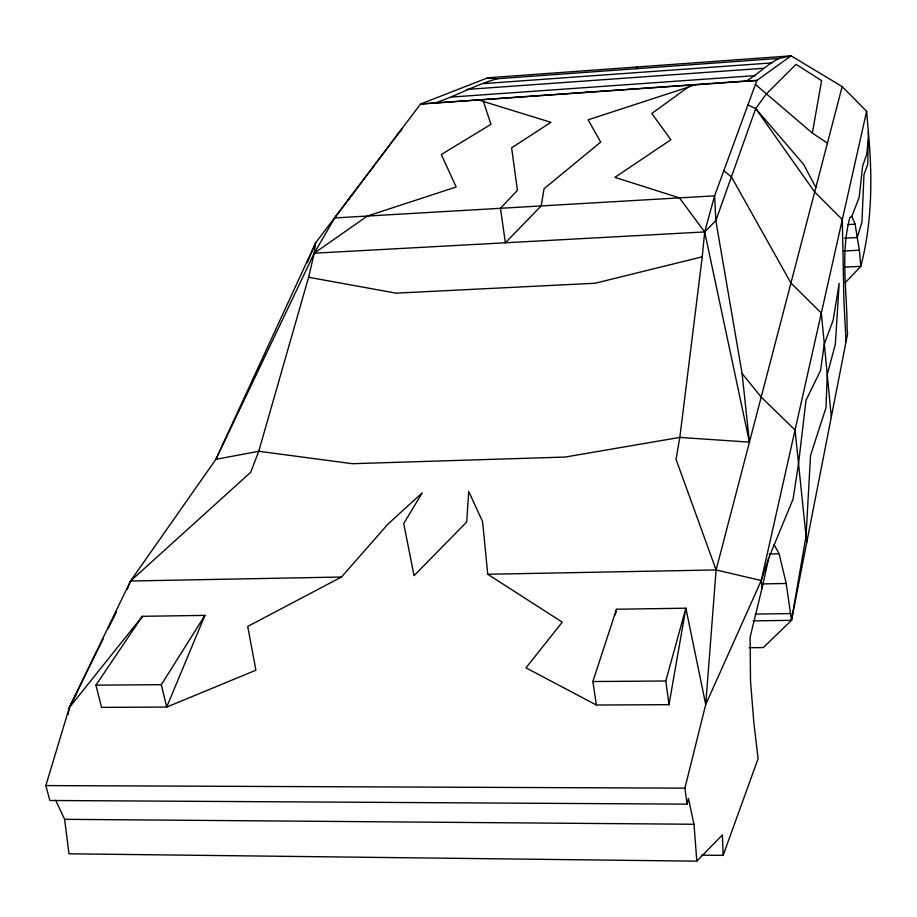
<?xml version="1.0" encoding="UTF-8"?>
<svg xmlns="http://www.w3.org/2000/svg" width="917" height="917" viewBox="0 0 917 917"><rect width="100%" height="100%" fill="white"/><g stroke="black" fill="none" stroke-linecap="round" stroke-linejoin="round"><path stroke-width="1.38" d="M487.81 77.785L497.14 78.747L779.301 58.379L791.073 55.845L756.88 80.467L714.607 195.837L715.833 220.619L742.082 373.46L749.441 442.143L679.829 437.409L565.159 457.056L352.369 463.704L258.754 451.279L215.873 459.337L314.244 253.195L334.659 217.948L420.559 104.011L487.81 77.785L791.073 55.845L842.173 86.576L866.622 111.347L868.376 132.208L867.711 164.361L863.952 174.826L861.969 222.029L857.223 237.514L859.378 250.203L860.799 266.343L845.279 282.688M842.173 86.576L716.108 569.938L705.723 704.508L684.896 788.15L687.051 804.14L49.85 800.495L45.85 785.582L69.348 707.546L130.535 581.011L217.512 456.998M868.009 141.126L866.829 153.93L862.61 166.195L859.195 197.293L851.79 216.412L849.864 217.467C840.201 253.596 847.182 291.365 847.067 328.16L847.595 333.811L791.486 620.339L763.311 647.574L749.178 647.723M701.643 855.148L723.135 855.378L758.107 758.634L753.82 722.424L750.507 680.895L750.106 637.212L762.096 587.946L761.259 580.541L716.108 569.938L676.024 459.268L679.829 437.409L702.239 256.829L704.68 231.932L714.607 195.837L334.659 217.948M753.144 620.866L791.486 620.339L806.043 536.101L810.536 455.451L825.999 407.71L827.249 374.64L835.353 344.116L839.181 283.33L833.117 320.342L824.303 344.024L820.555 370.491L805.997 400.316L798.535 463.647L793.09 499.066L768.755 558.017L761.259 580.541L705.723 704.508L685.87 608.2L616.499 609.243L592.863 681.537L596.394 705.024L668.997 704.68L685.87 608.2L665.788 680.999L668.997 704.68M827.421 143.121L812.347 133.091L821.598 80.65L796.059 64.293L766.36 93.901L755.7 108.561L715.833 220.619L704.68 231.932L314.244 253.195L308.605 277.255L258.754 451.279L250.696 472.301L130.535 581.011L127.257 589.39M68.076 714.492L69.348 707.546L103.151 638.851M615.33 614.791L616.499 609.243M762.096 587.946L768.755 558.017M761.259 580.541L866.622 111.347M687.051 804.14L688.415 798.432L693.986 824.257L696.828 861.155L68.993 853.796L64.614 819.328L55.696 800.266M204.904 615.387L166.688 707.076L101.558 707.385L95.941 685.148L142.364 616.316L204.904 615.387L161.335 684.678L166.688 707.076L255.9 670.224L247.728 626.437L341.491 577.022L388.109 523.939L422.278 492.819L403.721 523.55L414.037 575.658L466.696 522.002L468.747 491.523L482.583 521.613L487.741 574.26L562.247 622.15L526.003 667.851L596.394 705.024M307.275 262.594L315.631 242.867L402.231 128.323M141.195 618.918L142.364 616.316L69.348 707.546L76.524 693.665M215.873 459.337L315.631 242.867L314.244 253.195L367.339 216.045L456.173 186.999L441.295 154.514L490.973 124.334L483.397 101.5L478.869 99.93M108.16 628.672L116.299 612.132M636.111 68.718L637.006 66.987M348.059 199.872L353.274 193.246M696.828 861.155L722.39 834.928L723.135 855.378M746.335 80.994L756.88 80.467L420.559 104.011L746.335 80.994C757.958 74.311 767.048 64.213 779.301 58.379M695.04 84.8L688.014 87.218L651.792 113.502L670.9 139.739L614.917 177.348L679.405 197.877L704.68 231.932L749.441 442.143M398.872 132.506L401.153 130.936M435.632 102.75C456.574 95.781 475.751 84.651 497.14 78.747M688.014 87.218L588.129 119.829L600.704 142.089L544.056 188.742L541.156 205.924L505.37 242.787L500.464 208.297L517.406 190.346L511.64 147.843L550.934 122.316L483.397 101.5M702.239 256.829L595.11 283.25L395.984 293.142L308.605 277.255M585.711 92.457L588.416 92.055M483.156 83.619L771.816 62.918M467.005 89.419L763.162 68.317M451.886 97.019L755.081 75.63M848.053 224.573L855.137 224.184L857.223 237.514L844.546 238.191M843.697 251.017L859.378 250.203M845.153 267.122L860.799 266.343C872.262 222.522 872.514 177.027 868.376 132.208M769.18 554.006L779.118 553.811L786.224 583.487L791.486 620.339M130.535 581.011L341.491 577.022M487.741 574.26L716.108 569.938M762.165 583.9L786.224 583.487M755.207 614.081L790.752 613.576M95.941 685.148L161.335 684.678M592.863 681.537L665.788 680.999M45.85 785.582L684.896 788.15M64.614 819.328L693.986 824.257M747.894 104.985L755.7 108.561L803.579 164.292L815.843 187.515M723.8 170.722L731.411 176.832L790.935 283.032L821.323 313.041L831.318 416.903M812.347 133.091L755.425 84.456M742.082 373.46L761.19 397.072L795.05 430.027L806.708 542.577M755.7 108.561L814.674 191.985L842.31 219.599L843.949 302.209L846.07 341.582M774.131 544.629L779.118 553.811M851.79 216.412L855.137 224.184"/></g></svg>
